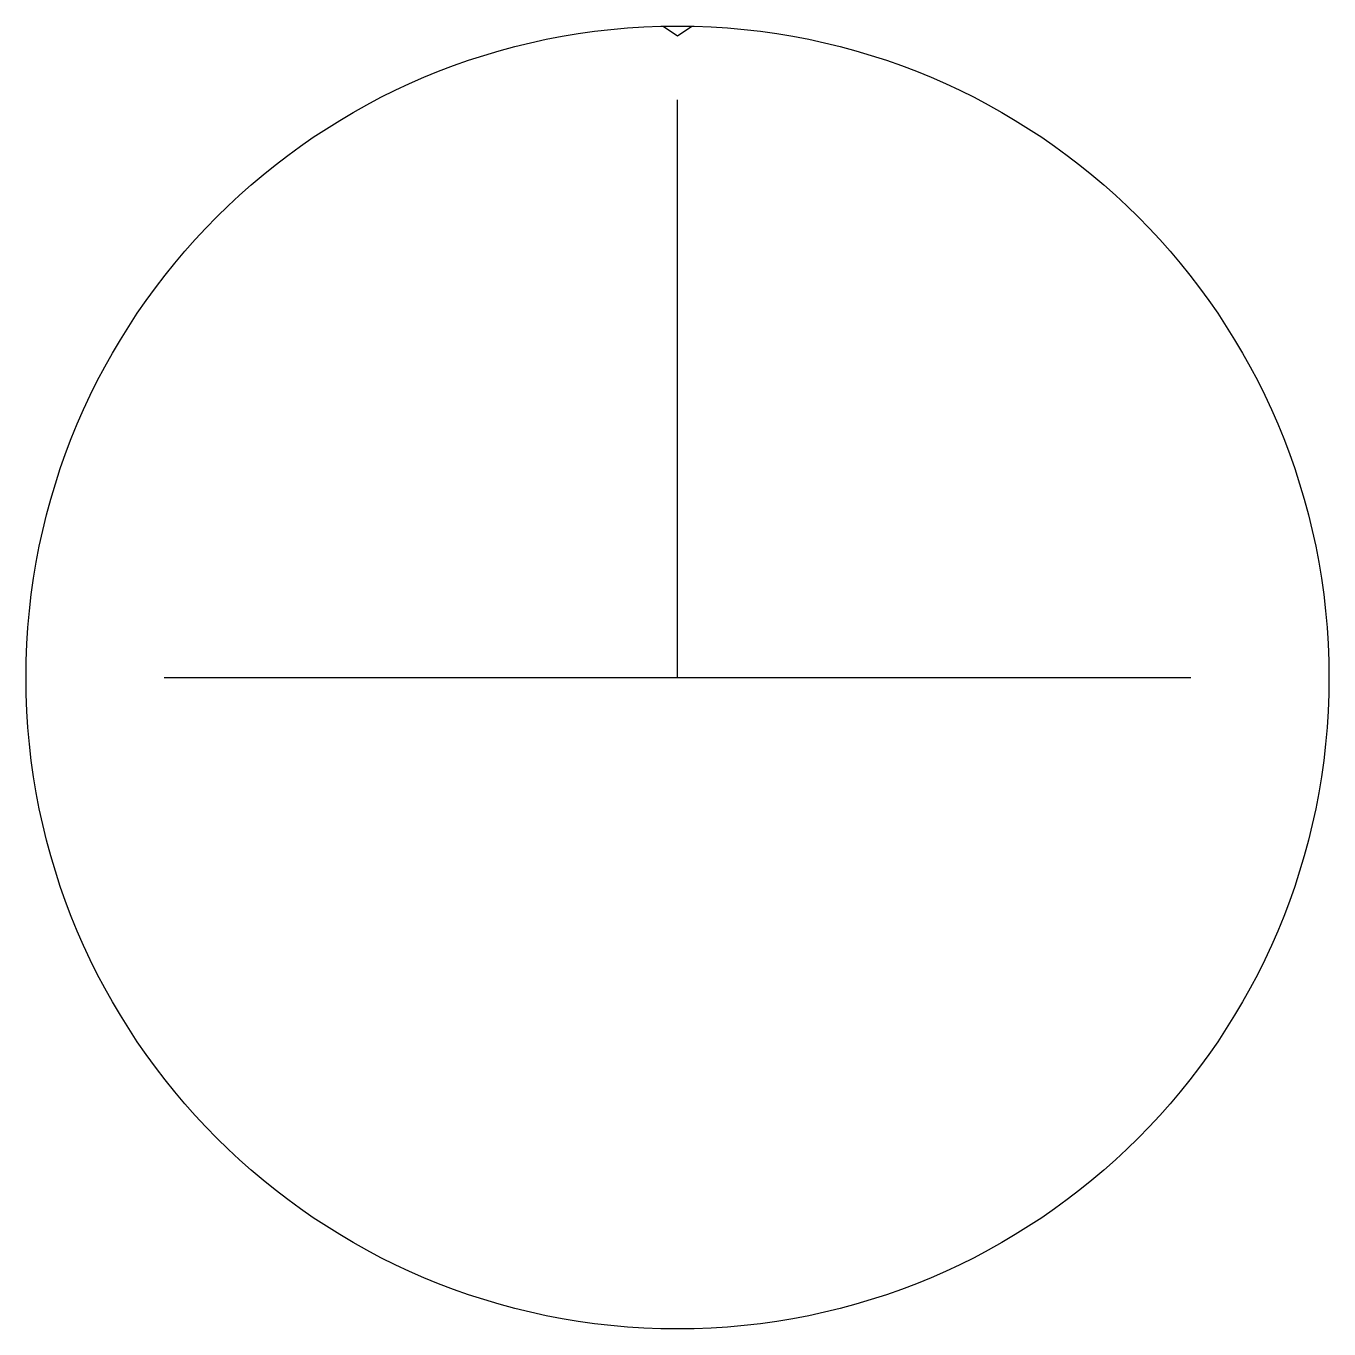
# Model space of a CAD drawing. Header units: millimetres. Extents: x -20.3 to 20.3, y -20.3 to 20.3.
import ezdxf

# ---------------------------------------------------------------- set-up
doc = ezdxf.new("R2010")
doc.units = ezdxf.units.MM
doc.layers.get('0').update_dxf_attribs({"linetype": 'CONTINUOUS'})

msp = doc.modelspace()

# ---------------------------------------------------------------- linework, layer by layer
for p, q in [((-0.45, 20.295), (0, 20)), ((0, 20), (0.45, 20.295)), ((0, 0), (0, 18)), ((-16, 0), (16, 0))]:
    msp.add_line(p, q)
msp.add_circle((0, 0), 20.3)

doc.saveas('drawing.dxf')
